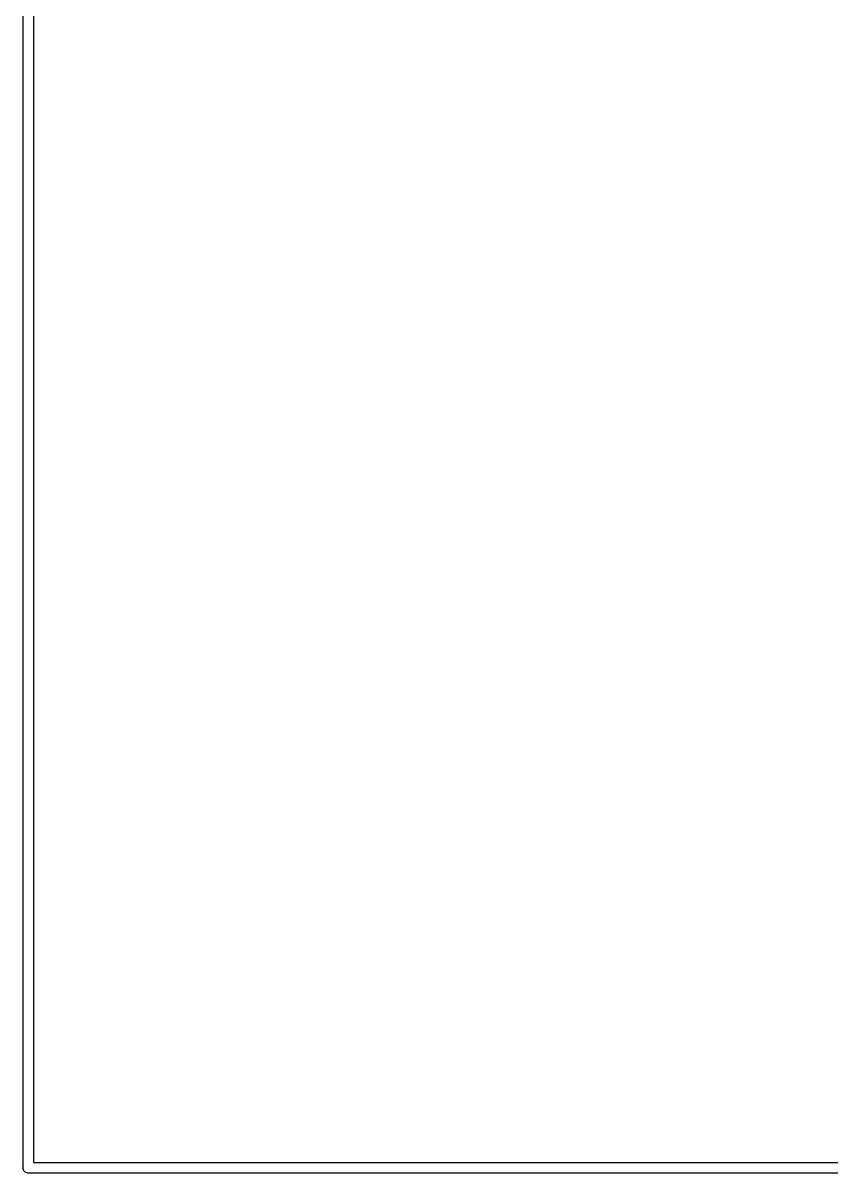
# Model space of a CAD drawing. Extents: x 1 to 169, y -122 to 5.
# Drawn here: x 9.92 to 21.65, y -110.08 to -93.39 of the extents above; entities that cross this region are included whole.
import ezdxf

# ---------------------------------------------------------------- set-up
doc = ezdxf.new("R2010")
doc.units = 0
doc.header["$MEASUREMENT"] = 0
doc.layers.add('BLACK', color=7, linetype='CONTINUOUS')

msp = doc.modelspace()

# ---------------------------------------------------------------- linework, layer by layer
at = {"layer": 'BLACK', "linetype": 'CONTINUOUS'}
for p, q in [((9.925, -109.996), (9.925, -65.0037)), ((10.075, -65.075), (10.075, -109.925)), ((10.075, -109.925), (74.925, -109.925)), ((9.92464, -110), (9.925, -109.996)), ((9.92609, -110.015), (9.92464, -110)), ((9.93037, -110.029), (9.92609, -110.015)), ((9.93734, -110.042), (9.93037, -110.029)), ((9.94671, -110.053), (9.93734, -110.042)), ((9.95813, -110.063), (9.94671, -110.053)), ((9.97116, -110.07), (9.95813, -110.063)), ((9.9853, -110.074), (9.97116, -110.07)), ((9.99632, -110.075), (9.9853, -110.074)), ((10, -110.075), (9.99632, -110.075)), ((10.0037, -110.075), (10, -110.075)), ((74.9963, -110.075), (10.0037, -110.075))]:
    msp.add_line(p, q, dxfattribs=at)

doc.saveas('drawing.dxf')
